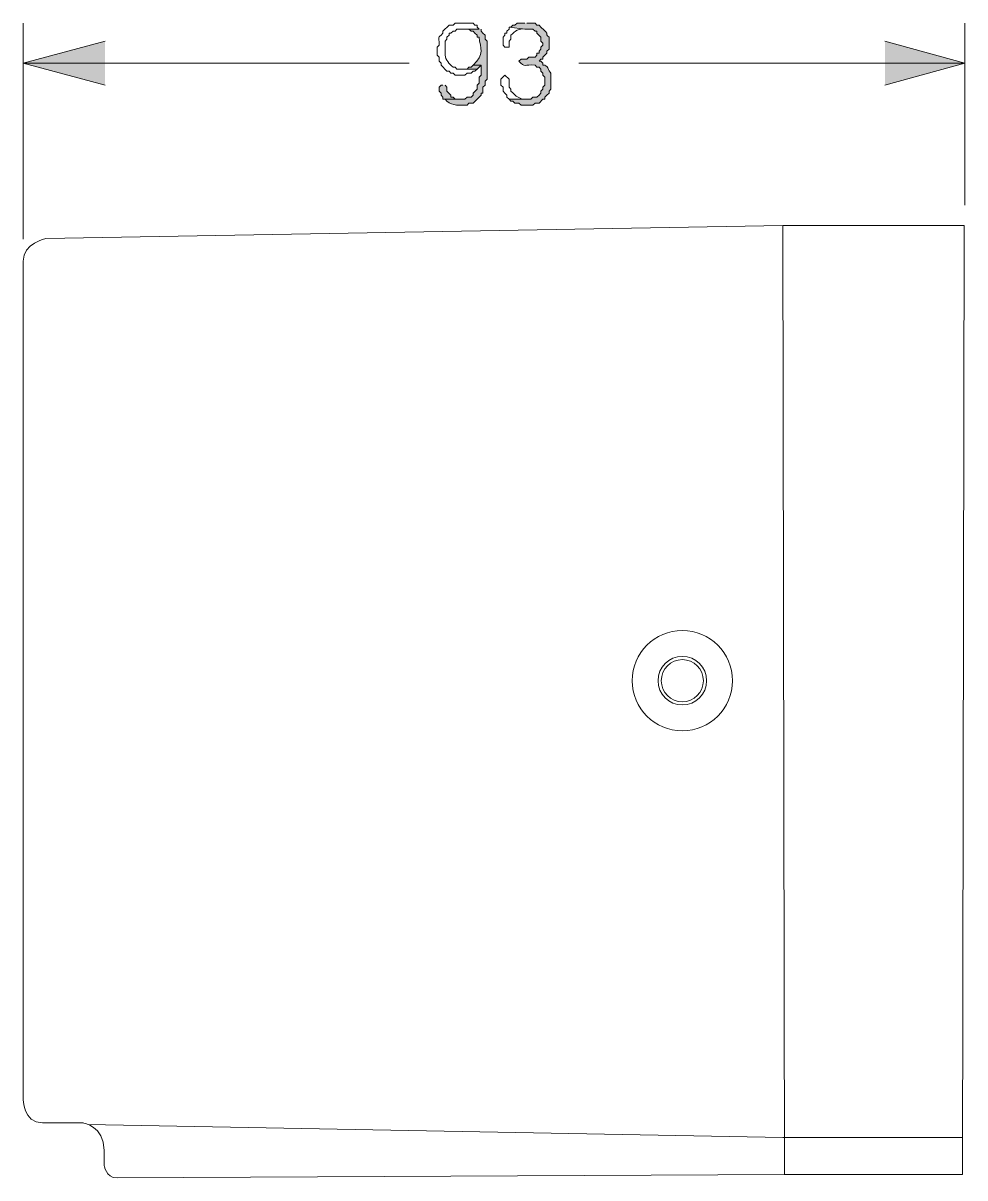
# Model space of a CAD drawing. Header units: millimetres. Extents: x 3440 to 4034, y 651 to 1071.
# Drawn here: x 3782.7 to 3829.2, y 919.5 to 976.5 of the extents above; entities that cross this region are included whole.
import ezdxf

# ---------------------------------------------------------------- set-up
doc = ezdxf.new("R2010")
doc.units = ezdxf.units.MM
doc.header["$LTSCALE"] = 0.1
doc.layers.add('DIM', color=3, linetype='Continuous')
doc.layers.add('Layer 1', color=7, linetype='Continuous')

msp = doc.modelspace()

# ---------------------------------------------------------------- hatches: boundary and pattern name
at = {"layer": 'DIM'}
h = msp.add_hatch(color=256, dxfattribs=at)
edge = h.paths.add_edge_path()
edge.add_spline(control_points=[(3807.5, 976.488), (3807.5, 976.488), (3807.107, 976.488), (3807.107, 976.488), (3807.107, 976.488), (3807.007, 976.388), (3807.007, 976.388), (3807.007, 976.388), (3806.909, 976.388), (3806.909, 976.388), (3806.909, 976.388), (3806.81, 976.29), (3806.81, 976.29), (3806.81, 976.29), (3806.712, 976.29), (3806.712, 976.29), (3806.712, 976.29), (3807.5, 976.192), (3807.5, 976.192), (3807.5, 976.192), (3807.896, 976.192), (3807.896, 976.192), (3807.896, 976.192), (3807.995, 976.092), (3807.995, 976.092), (3807.995, 976.092), (3808.093, 976.092), (3808.093, 976.092), (3808.093, 976.092), (3808.093, 975.995), (3808.093, 975.995), (3808.093, 975.995), (3808.291, 975.796), (3808.291, 975.796), (3808.291, 975.796), (3808.291, 975.599), (3808.291, 975.599), (3808.291, 975.599), (3808.389, 975.499), (3808.389, 975.499), (3808.389, 975.499), (3808.389, 975.401), (3808.389, 975.401), (3808.389, 975.401), (3808.291, 975.303), (3808.291, 975.303), (3808.291, 975.303), (3808.291, 975.204), (3808.291, 975.204), (3808.291, 975.204), (3808.193, 975.106), (3808.193, 975.106), (3808.193, 975.106), (3808.193, 975.006), (3808.193, 975.006), (3808.193, 975.006), (3808.093, 975.006), (3808.093, 975.006), (3808.093, 975.006), (3808.093, 974.908), (3808.093, 974.908), (3808.093, 974.908), (3807.995, 974.809), (3807.995, 974.809), (3807.995, 974.809), (3807.698, 974.809), (3807.698, 974.809), (3807.698, 974.809), (3807.599, 974.711), (3807.599, 974.711), (3807.599, 974.711), (3807.304, 974.711), (3807.304, 974.711), (3807.304, 974.711), (3807.205, 974.613), (3807.205, 974.613), (3807.489, 974.266), (3807.473, 974.455), (3807.995, 974.415), (3807.995, 974.415), (3808.093, 974.316), (3808.093, 974.316), (3808.093, 974.316), (3808.193, 974.316), (3808.193, 974.316), (3808.193, 974.316), (3808.291, 974.218), (3808.291, 974.218), (3808.291, 974.218), (3808.291, 974.118), (3808.291, 974.118), (3808.291, 974.118), (3808.389, 974.02), (3808.389, 974.02), (3808.389, 974.02), (3808.389, 973.92), (3808.389, 973.92), (3808.389, 973.92), (3808.488, 973.822), (3808.488, 973.822), (3808.488, 973.822), (3808.488, 973.427), (3808.488, 973.427), (3808.488, 973.427), (3808.389, 973.329), (3808.389, 973.329), (3808.389, 973.329), (3808.389, 973.23), (3808.389, 973.23), (3808.389, 973.23), (3808.291, 973.132), (3808.291, 973.132), (3808.291, 973.132), (3808.291, 973.031), (3808.291, 973.031), (3808.291, 973.031), (3808.193, 972.934), (3808.193, 972.934), (3808.193, 972.934), (3808.093, 972.836), (3808.093, 972.836), (3808.093, 972.836), (3807.896, 972.836), (3807.896, 972.836), (3807.896, 972.836), (3807.797, 972.737), (3807.797, 972.737), (3807.797, 972.737), (3806.712, 972.737), (3806.712, 972.737), (3806.712, 972.737), (3806.81, 972.639), (3806.81, 972.639), (3806.81, 972.639), (3806.909, 972.639), (3806.909, 972.639), (3806.909, 972.639), (3807.007, 972.539), (3807.007, 972.539), (3807.007, 972.539), (3807.205, 972.539), (3807.205, 972.539), (3807.205, 972.539), (3807.304, 972.441), (3807.304, 972.441), (3807.304, 972.441), (3807.896, 972.441), (3807.896, 972.441), (3807.896, 972.441), (3807.995, 972.539), (3807.995, 972.539), (3807.995, 972.539), (3808.193, 972.539), (3808.193, 972.539), (3808.193, 972.539), (3808.389, 972.737), (3808.389, 972.737), (3808.389, 972.737), (3808.488, 972.737), (3808.488, 972.737), (3808.488, 972.737), (3808.488, 972.836), (3808.488, 972.836), (3808.488, 972.836), (3808.586, 972.934), (3808.586, 972.934), (3808.586, 972.934), (3808.686, 973.031), (3808.686, 973.031), (3808.686, 973.031), (3808.686, 973.132), (3808.686, 973.132), (3808.686, 973.132), (3808.784, 973.23), (3808.784, 973.23), (3808.784, 973.23), (3808.784, 974.02), (3808.784, 974.02), (3808.644, 974.125), (3808.642, 974.454), (3808.389, 974.415), (3808.389, 974.415), (3808.389, 974.513), (3808.389, 974.513), (3808.389, 974.513), (3808.291, 974.613), (3808.291, 974.613), (3808.291, 974.613), (3808.193, 974.613), (3808.193, 974.613), (3808.193, 974.613), (3808.291, 974.711), (3808.291, 974.711), (3808.291, 974.711), (3808.389, 974.711), (3808.389, 974.711), (3808.389, 974.711), (3808.389, 974.809), (3808.389, 974.809), (3808.389, 974.809), (3808.586, 975.006), (3808.586, 975.006), (3808.586, 975.006), (3808.586, 975.106), (3808.586, 975.106), (3808.586, 975.106), (3808.686, 975.204), (3808.686, 975.204), (3808.686, 975.401), (3808.686, 975.599), (3808.686, 975.796), (3808.426, 976.029), (3808.804, 975.831), (3808.291, 976.29), (3808.291, 976.29), (3808.193, 976.388), (3808.193, 976.388), (3808.193, 976.388), (3808.093, 976.388), (3808.093, 976.388), (3808.093, 976.388), (3807.995, 976.488), (3807.995, 976.488), (3807.995, 976.488), (3807.599, 976.488), (3807.599, 976.488)], knot_values=[0, 0, 0, 0, 0.352778, 0.352778, 0.352778, 0.705556, 0.705556, 0.705556, 1.058334, 1.058334, 1.058334, 1.411112, 1.411112, 1.411112, 1.76389, 1.76389, 1.76389, 2.116668, 2.116668, 2.116668, 2.469446, 2.469446, 2.469446, 2.822224, 2.822224, 2.822224, 3.175002, 3.175002, 3.175002, 3.52778, 3.52778, 3.52778, 3.880558, 3.880558, 3.880558, 4.233336, 4.233336, 4.233336, 4.586114, 4.586114, 4.586114, 4.938892, 4.938892, 4.938892, 5.29167, 5.29167, 5.29167, 5.644448, 5.644448, 5.644448, 5.997226, 5.997226, 5.997226, 6.350004, 6.350004, 6.350004, 6.702782, 6.702782, 6.702782, 7.05556, 7.05556, 7.05556, 7.408338, 7.408338, 7.408338, 7.761116, 7.761116, 7.761116, 8.113894, 8.113894, 8.113894, 8.466672, 8.466672, 8.466672, 8.81945, 8.81945, 8.81945, 9.172228, 9.172228, 9.172228, 9.525006, 9.525006, 9.525006, 9.877784, 9.877784, 9.877784, 10.230562, 10.230562, 10.230562, 10.58334, 10.58334, 10.58334, 10.936118, 10.936118, 10.936118, 11.288896, 11.288896, 11.288896, 11.641674, 11.641674, 11.641674, 11.994452, 11.994452, 11.994452, 12.34723, 12.34723, 12.34723, 12.700008, 12.700008, 12.700008, 13.052786, 13.052786, 13.052786, 13.405564, 13.405564, 13.405564, 13.758342, 13.758342, 13.758342, 14.11112, 14.11112, 14.11112, 14.463898, 14.463898, 14.463898, 14.816676, 14.816676, 14.816676, 15.169454, 15.169454, 15.169454, 15.522232, 15.522232, 15.522232, 15.87501, 15.87501, 15.87501, 16.227788, 16.227788, 16.227788, 16.580566, 16.580566, 16.580566, 16.933344, 16.933344, 16.933344, 17.286123, 17.286123, 17.286123, 17.638901, 17.638901, 17.638901, 17.991679, 17.991679, 17.991679, 18.344457, 18.344457, 18.344457, 18.697235, 18.697235, 18.697235, 19.050013, 19.050013, 19.050013, 19.402791, 19.402791, 19.402791, 19.755569, 19.755569, 19.755569, 20.108347, 20.108347, 20.108347, 20.461125, 20.461125, 20.461125, 20.813903, 20.813903, 20.813903, 21.166681, 21.166681, 21.166681, 21.519459, 21.519459, 21.519459, 21.872237, 21.872237, 21.872237, 22.225015, 22.225015, 22.225015, 22.577793, 22.577793, 22.577793, 22.930571, 22.930571, 22.930571, 23.283349, 23.283349, 23.283349, 23.636127, 23.636127, 23.636127, 23.988905, 23.988905, 23.988905, 24.341683, 24.341683, 24.341683, 24.694461, 24.694461, 24.694461, 25.047239, 25.047239, 25.047239, 25.400017, 25.400017, 25.400017, 25.752795, 25.752795, 25.752795, 26.105573, 26.105573, 26.105573, 26.458351, 26.458351, 26.458351, 26.458351], degree=3, periodic=0)
edge.add_line((3807.599, 976.488), (3807.5, 976.488))
h = msp.add_hatch(color=256, dxfattribs=at)
edge = h.paths.add_edge_path()
edge.add_spline(control_points=[(3805.231, 976.192), (3805.231, 976.192), (3804.442, 976.192), (3804.442, 976.192), (3804.442, 976.192), (3804.737, 976.192), (3804.737, 976.192), (3804.737, 976.192), (3804.837, 976.092), (3804.837, 976.092), (3804.837, 976.092), (3804.935, 976.092), (3804.935, 976.092), (3804.935, 976.092), (3805.033, 975.995), (3805.033, 975.995), (3805.033, 975.995), (3805.133, 975.895), (3805.133, 975.895), (3805.133, 975.895), (3805.133, 975.796), (3805.133, 975.796), (3805.133, 975.796), (3805.231, 975.796), (3805.231, 975.796), (3805.303, 975.23), (3805.536, 974.953), (3804.935, 974.415), (3804.935, 974.415), (3805.33, 974.415), (3805.33, 974.415), (3805.33, 974.415), (3805.33, 973.92), (3805.33, 973.92), (3805.33, 973.92), (3805.231, 973.822), (3805.231, 973.822), (3805.231, 973.822), (3805.231, 973.527), (3805.231, 973.527), (3805.231, 973.527), (3805.133, 973.427), (3805.133, 973.427), (3805.133, 973.427), (3805.133, 973.23), (3805.133, 973.23), (3805.133, 973.23), (3804.935, 973.031), (3804.935, 973.031), (3804.935, 973.031), (3804.935, 972.934), (3804.935, 972.934), (3804.935, 972.934), (3804.837, 972.836), (3804.837, 972.836), (3804.837, 972.836), (3804.639, 972.836), (3804.639, 972.836), (3804.639, 972.836), (3804.54, 972.737), (3804.54, 972.737), (3804.54, 972.737), (3803.554, 972.737), (3803.554, 972.737), (3803.793, 972.411), (3804.161, 972.428), (3804.54, 972.441), (3804.54, 972.441), (3804.639, 972.441), (3804.639, 972.441), (3804.639, 972.441), (3804.737, 972.539), (3804.737, 972.539), (3804.737, 972.539), (3804.935, 972.539), (3804.935, 972.539), (3804.935, 972.539), (3805.33, 972.934), (3805.33, 972.934), (3805.33, 972.934), (3805.33, 973.031), (3805.33, 973.031), (3805.33, 973.031), (3805.428, 973.031), (3805.428, 973.031), (3805.428, 973.031), (3805.428, 973.329), (3805.428, 973.329), (3805.428, 973.329), (3805.528, 973.427), (3805.528, 973.427), (3805.528, 973.427), (3805.528, 973.626), (3805.528, 973.626), (3805.528, 973.626), (3805.626, 973.725), (3805.626, 973.725), (3805.626, 973.725), (3805.626, 974.513), (3805.626, 974.513), (3805.626, 974.843), (3805.626, 975.172), (3805.626, 975.499), (3805.626, 975.499), (3805.626, 975.599), (3805.626, 975.599), (3805.626, 975.599), (3805.528, 975.697), (3805.528, 975.697), (3805.528, 975.697), (3805.528, 975.895), (3805.528, 975.895), (3805.528, 975.895), (3805.428, 975.995), (3805.428, 975.995), (3805.428, 975.995), (3805.33, 976.092), (3805.33, 976.092), (3805.33, 976.092), (3805.33, 976.192), (3805.33, 976.192)], knot_values=[0, 0, 0, 0, 0.352778, 0.352778, 0.352778, 0.705556, 0.705556, 0.705556, 1.058334, 1.058334, 1.058334, 1.411112, 1.411112, 1.411112, 1.76389, 1.76389, 1.76389, 2.116668, 2.116668, 2.116668, 2.469446, 2.469446, 2.469446, 2.822224, 2.822224, 2.822224, 3.175002, 3.175002, 3.175002, 3.52778, 3.52778, 3.52778, 3.880558, 3.880558, 3.880558, 4.233336, 4.233336, 4.233336, 4.586114, 4.586114, 4.586114, 4.938892, 4.938892, 4.938892, 5.29167, 5.29167, 5.29167, 5.644448, 5.644448, 5.644448, 5.997226, 5.997226, 5.997226, 6.350004, 6.350004, 6.350004, 6.702782, 6.702782, 6.702782, 7.05556, 7.05556, 7.05556, 7.408338, 7.408338, 7.408338, 7.761116, 7.761116, 7.761116, 8.113894, 8.113894, 8.113894, 8.466672, 8.466672, 8.466672, 8.81945, 8.81945, 8.81945, 9.172228, 9.172228, 9.172228, 9.525006, 9.525006, 9.525006, 9.877784, 9.877784, 9.877784, 10.230562, 10.230562, 10.230562, 10.58334, 10.58334, 10.58334, 10.936118, 10.936118, 10.936118, 11.288896, 11.288896, 11.288896, 11.641674, 11.641674, 11.641674, 11.994452, 11.994452, 11.994452, 12.34723, 12.34723, 12.34723, 12.700008, 12.700008, 12.700008, 13.052786, 13.052786, 13.052786, 13.405564, 13.405564, 13.405564, 13.758342, 13.758342, 13.758342, 14.11112, 14.11112, 14.11112, 14.11112], degree=3, periodic=0)
edge.add_line((3805.33, 976.192), (3805.231, 976.192))
h = msp.add_hatch(color=256, dxfattribs=at)
h.dxf.hatch_style = 2
h.paths.add_polyline_path([(3786.776, 973.427), (3782.73, 974.513), (3786.776, 975.599)])
h.paths.add_polyline_path([(3825.266, 975.599), (3829.213, 974.513), (3825.266, 973.427)])
for points in [[(3804.935, 974.415), (3804.837, 974.316), (3804.737, 974.316), (3804.639, 974.218), (3804.442, 974.218), (3805.133, 974.218), (3805.33, 974.415)], [(3803.454, 973.427), (3803.356, 973.427), (3803.258, 973.329), (3803.258, 973.132), (3803.356, 973.031), (3803.356, 972.934), (3803.454, 972.836), (3803.454, 972.737), (3804.342, 972.737), (3804.047, 972.737), (3803.948, 972.836), (3803.849, 972.836), (3803.849, 972.934), (3803.651, 973.132), (3803.651, 973.329), (3803.554, 973.427)]]:
    msp.add_hatch(color=256, dxfattribs=at).paths.add_polyline_path(points)

# ---------------------------------------------------------------- linework, layer by layer
at = {"layer": 'DIM', "lineweight": 9}
for p, q in [((3782.73, 965.828), (3782.73, 976.488)), ((3829.213, 967.507), (3829.213, 976.488)), ((3782.73, 974.513), (3786.776, 975.599)), ((3825.266, 975.599), (3829.213, 974.513)), ((3782.73, 974.513), (3786.776, 974.513)), ((3786.776, 973.427), (3782.73, 974.513)), ((3786.776, 974.513), (3801.777, 974.513)), ((3825.266, 974.513), (3810.165, 974.513)), ((3829.213, 974.513), (3825.266, 974.513)), ((3829.213, 974.513), (3825.266, 973.427))]:
    msp.add_line(p, q, dxfattribs=at)
at = {"layer": 'DIM', "lineweight": 0}
for p, q in [((3804.639, 974.218), (3804.442, 974.218)), ((3804.442, 974.218), (3805.133, 974.218)), ((3804.737, 974.316), (3804.639, 974.218)), ((3804.837, 974.316), (3804.737, 974.316)), ((3804.935, 974.415), (3804.837, 974.316)), ((3805.133, 974.218), (3805.33, 974.415)), ((3803.356, 973.427), (3803.258, 973.329)), ((3803.258, 973.329), (3803.258, 973.132)), ((3803.258, 973.132), (3803.356, 973.031)), ((3803.454, 973.427), (3803.356, 973.427)), ((3803.651, 973.329), (3803.554, 973.427)), ((3803.651, 973.132), (3803.651, 973.329)), ((3803.849, 972.934), (3803.651, 973.132)), ((3803.356, 973.031), (3803.356, 972.934)), ((3803.356, 972.934), (3803.454, 972.836)), ((3803.454, 972.836), (3803.454, 972.737)), ((3803.454, 972.737), (3804.342, 972.737)), ((3803.849, 972.836), (3803.849, 972.934)), ((3803.948, 972.836), (3803.849, 972.836)), ((3804.047, 972.737), (3803.948, 972.836)), ((3804.342, 972.737), (3804.047, 972.737))]:
    msp.add_line(p, q, dxfattribs=at)
for points in [[(3804.047, 976.488), (3804.047, 976.488), (3803.948, 976.388), (3803.948, 976.388)], [(3804.442, 976.488), (3804.442, 976.488), (3804.047, 976.488), (3804.047, 976.488)], [(3804.935, 976.488), (3804.935, 976.488), (3804.442, 976.488), (3804.442, 976.488)], [(3805.033, 976.388), (3805.033, 976.388), (3804.935, 976.488), (3804.935, 976.488)], [(3807.107, 976.488), (3807.107, 976.488), (3807.007, 976.388), (3807.007, 976.388)], [(3807.5, 976.488), (3807.5, 976.488), (3807.107, 976.488), (3807.107, 976.488)], [(3807.995, 976.488), (3807.995, 976.488), (3807.599, 976.488), (3807.599, 976.488)], [(3808.093, 976.388), (3808.093, 976.388), (3807.995, 976.488), (3807.995, 976.488)], [(3803.454, 975.995), (3803.142, 975.675), (3803.286, 975.92), (3803.258, 975.401)], [(3803.751, 976.388), (3803.751, 976.388), (3803.454, 976.092), (3803.454, 976.092)], [(3803.454, 976.092), (3803.454, 976.092), (3803.454, 975.995), (3803.454, 975.995)], [(3803.651, 975.796), (3803.651, 975.796), (3803.751, 975.895), (3803.751, 975.895)], [(3803.948, 976.388), (3803.948, 976.388), (3803.751, 976.388), (3803.751, 976.388)], [(3803.751, 975.895), (3803.751, 975.895), (3803.751, 975.995), (3803.751, 975.995)], [(3803.751, 975.995), (3803.751, 975.995), (3803.849, 975.995), (3803.849, 975.995)], [(3803.849, 975.995), (3803.849, 975.995), (3803.948, 976.092), (3803.948, 976.092)], [(3803.948, 976.092), (3803.948, 976.092), (3804.047, 976.092), (3804.047, 976.092)], [(3804.047, 976.092), (3804.047, 976.092), (3804.144, 976.192), (3804.144, 976.192)], [(3804.144, 976.192), (3804.144, 976.192), (3805.231, 976.192), (3805.231, 976.192)], [(3805.231, 976.192), (3805.231, 976.192), (3804.442, 976.192), (3804.442, 976.192)], [(3804.442, 976.192), (3804.442, 976.192), (3804.737, 976.192), (3804.737, 976.192)], [(3804.737, 976.192), (3804.737, 976.192), (3804.837, 976.092), (3804.837, 976.092)], [(3804.837, 976.092), (3804.837, 976.092), (3804.935, 976.092), (3804.935, 976.092)], [(3804.935, 976.092), (3804.935, 976.092), (3805.033, 975.995), (3805.033, 975.995)], [(3805.133, 976.388), (3805.133, 976.388), (3805.033, 976.388), (3805.033, 976.388)], [(3805.033, 975.995), (3805.033, 975.995), (3805.133, 975.895), (3805.133, 975.895)], [(3805.133, 976.29), (3805.133, 976.29), (3805.133, 976.388), (3805.133, 976.388)], [(3805.231, 976.192), (3805.231, 976.192), (3805.133, 976.29), (3805.133, 976.29)], [(3805.133, 975.895), (3805.133, 975.895), (3805.133, 975.796), (3805.133, 975.796)], [(3805.33, 976.092), (3805.33, 976.092), (3805.33, 976.192), (3805.33, 976.192)], [(3805.428, 975.995), (3805.428, 975.995), (3805.33, 976.092), (3805.33, 976.092)], [(3805.528, 975.895), (3805.528, 975.895), (3805.428, 975.995), (3805.428, 975.995)], [(3805.528, 975.697), (3805.528, 975.697), (3805.528, 975.895), (3805.528, 975.895)], [(3806.514, 975.895), (3806.514, 975.895), (3806.416, 975.796), (3806.416, 975.796)], [(3806.612, 975.995), (3806.612, 975.995), (3806.514, 975.995), (3806.514, 975.995)], [(3806.514, 975.995), (3806.514, 975.995), (3806.514, 975.895), (3806.514, 975.895)], [(3806.712, 976.192), (3806.712, 976.192), (3806.612, 976.092), (3806.612, 976.092)], [(3806.612, 976.092), (3806.612, 976.092), (3806.612, 975.995), (3806.612, 975.995)], [(3806.81, 976.29), (3806.81, 976.29), (3806.712, 976.29), (3806.712, 976.29)], [(3806.712, 976.29), (3806.712, 976.29), (3807.5, 976.192), (3807.5, 976.192)], [(3806.712, 976.29), (3806.712, 976.29), (3806.712, 976.192), (3806.712, 976.192)], [(3806.909, 976.388), (3806.909, 976.388), (3806.81, 976.29), (3806.81, 976.29)], [(3806.81, 975.895), (3806.983, 976.091), (3807.224, 976.237), (3807.5, 976.192)], [(3806.81, 975.697), (3806.81, 975.697), (3806.81, 975.895), (3806.81, 975.895)], [(3807.007, 976.388), (3807.007, 976.388), (3806.909, 976.388), (3806.909, 976.388)], [(3807.5, 976.192), (3807.5, 976.192), (3807.896, 976.192), (3807.896, 976.192)], [(3807.896, 976.192), (3807.896, 976.192), (3807.995, 976.092), (3807.995, 976.092)], [(3807.995, 976.092), (3807.995, 976.092), (3808.093, 976.092), (3808.093, 976.092)], [(3808.193, 976.388), (3808.193, 976.388), (3808.093, 976.388), (3808.093, 976.388)], [(3808.093, 976.092), (3808.093, 976.092), (3808.093, 975.995), (3808.093, 975.995)], [(3808.093, 975.995), (3808.093, 975.995), (3808.291, 975.796), (3808.291, 975.796)], [(3808.291, 976.29), (3808.291, 976.29), (3808.193, 976.388), (3808.193, 976.388)], [(3808.686, 975.796), (3808.426, 976.029), (3808.804, 975.831), (3808.291, 976.29)], [(3803.258, 975.401), (3803.258, 975.401), (3803.159, 975.303), (3803.159, 975.303)], [(3803.554, 975.599), (3803.554, 975.599), (3803.651, 975.697), (3803.651, 975.697)], [(3803.554, 975.401), (3803.554, 975.401), (3803.554, 975.599), (3803.554, 975.599)], [(3803.554, 974.908), (3803.554, 975.073), (3803.554, 975.238), (3803.554, 975.401)], [(3803.651, 975.697), (3803.651, 975.697), (3803.651, 975.796), (3803.651, 975.796)], [(3805.231, 975.796), (3805.303, 975.23), (3805.536, 974.953), (3804.935, 974.415)], [(3805.133, 975.796), (3805.133, 975.796), (3805.231, 975.796), (3805.231, 975.796)], [(3805.626, 975.599), (3805.626, 975.599), (3805.528, 975.697), (3805.528, 975.697)], [(3805.626, 975.499), (3805.626, 975.499), (3805.626, 975.599), (3805.626, 975.599)], [(3805.626, 974.513), (3805.626, 974.843), (3805.626, 975.172), (3805.626, 975.499)], [(3806.416, 975.796), (3806.416, 975.796), (3806.416, 975.401), (3806.416, 975.401)], [(3806.416, 975.401), (3806.416, 975.401), (3806.514, 975.303), (3806.514, 975.303)], [(3806.712, 975.599), (3806.712, 975.599), (3806.81, 975.697), (3806.81, 975.697)], [(3806.712, 975.303), (3806.712, 975.303), (3806.712, 975.599), (3806.712, 975.599)], [(3808.291, 975.796), (3808.291, 975.796), (3808.291, 975.599), (3808.291, 975.599)], [(3808.291, 975.599), (3808.291, 975.599), (3808.389, 975.499), (3808.389, 975.499)], [(3808.389, 975.401), (3808.389, 975.401), (3808.291, 975.303), (3808.291, 975.303)], [(3808.389, 975.499), (3808.389, 975.499), (3808.389, 975.401), (3808.389, 975.401)], [(3808.686, 975.204), (3808.686, 975.401), (3808.686, 975.599), (3808.686, 975.796)], [(3803.159, 975.303), (3803.159, 975.303), (3803.159, 974.908), (3803.159, 974.908)], [(3803.159, 974.908), (3803.159, 974.908), (3803.258, 974.809), (3803.258, 974.809)], [(3803.258, 974.809), (3803.258, 974.809), (3803.258, 974.613), (3803.258, 974.613)], [(3803.948, 974.316), (3803.764, 974.486), (3803.581, 974.674), (3803.554, 974.908)], [(3806.514, 975.303), (3806.514, 975.303), (3806.712, 975.303), (3806.712, 975.303)], [(3807.698, 974.809), (3807.698, 974.809), (3807.599, 974.711), (3807.599, 974.711)], [(3807.995, 974.809), (3807.995, 974.809), (3807.698, 974.809), (3807.698, 974.809)], [(3808.093, 974.908), (3808.093, 974.908), (3807.995, 974.809), (3807.995, 974.809)], [(3808.193, 975.006), (3808.193, 975.006), (3808.093, 975.006), (3808.093, 975.006)], [(3808.093, 975.006), (3808.093, 975.006), (3808.093, 974.908), (3808.093, 974.908)], [(3808.291, 975.204), (3808.291, 975.204), (3808.193, 975.106), (3808.193, 975.106)], [(3808.193, 975.106), (3808.193, 975.106), (3808.193, 975.006), (3808.193, 975.006)], [(3808.291, 975.303), (3808.291, 975.303), (3808.291, 975.204), (3808.291, 975.204)], [(3808.389, 974.809), (3808.389, 974.809), (3808.586, 975.006), (3808.586, 975.006)], [(3808.389, 974.711), (3808.389, 974.711), (3808.389, 974.809), (3808.389, 974.809)], [(3808.586, 975.106), (3808.586, 975.106), (3808.686, 975.204), (3808.686, 975.204)], [(3808.586, 975.006), (3808.586, 975.006), (3808.586, 975.106), (3808.586, 975.106)], [(3803.258, 974.613), (3803.258, 974.613), (3803.356, 974.513), (3803.356, 974.513)], [(3803.356, 974.513), (3803.356, 974.513), (3803.356, 974.415), (3803.356, 974.415)], [(3803.356, 974.415), (3803.356, 974.415), (3803.651, 974.118), (3803.651, 974.118)], [(3804.047, 974.316), (3804.047, 974.316), (3803.948, 974.316), (3803.948, 974.316)], [(3804.144, 974.218), (3804.144, 974.218), (3804.047, 974.316), (3804.047, 974.316)], [(3805.133, 974.218), (3805.133, 974.218), (3804.144, 974.218), (3804.144, 974.218)], [(3804.935, 974.415), (3804.935, 974.415), (3805.33, 974.415), (3805.33, 974.415)], [(3805.033, 974.118), (3805.033, 974.118), (3805.133, 974.218), (3805.133, 974.218)], [(3805.33, 974.415), (3805.33, 974.415), (3805.33, 973.92), (3805.33, 973.92)], [(3805.626, 973.725), (3805.626, 973.725), (3805.626, 974.513), (3805.626, 974.513)], [(3807.304, 974.711), (3807.304, 974.711), (3807.205, 974.613), (3807.205, 974.613)], [(3807.205, 974.613), (3807.489, 974.266), (3807.473, 974.455), (3807.995, 974.415)], [(3807.599, 974.711), (3807.599, 974.711), (3807.304, 974.711), (3807.304, 974.711)], [(3807.995, 974.415), (3807.995, 974.415), (3808.093, 974.316), (3808.093, 974.316)], [(3808.093, 974.316), (3808.093, 974.316), (3808.193, 974.316), (3808.193, 974.316)], [(3808.193, 974.613), (3808.193, 974.613), (3808.291, 974.711), (3808.291, 974.711)], [(3808.291, 974.613), (3808.291, 974.613), (3808.193, 974.613), (3808.193, 974.613)], [(3808.193, 974.316), (3808.193, 974.316), (3808.291, 974.218), (3808.291, 974.218)], [(3808.291, 974.711), (3808.291, 974.711), (3808.389, 974.711), (3808.389, 974.711)], [(3808.389, 974.513), (3808.389, 974.513), (3808.291, 974.613), (3808.291, 974.613)], [(3808.291, 974.218), (3808.291, 974.218), (3808.291, 974.118), (3808.291, 974.118)], [(3808.389, 974.415), (3808.389, 974.415), (3808.389, 974.513), (3808.389, 974.513)], [(3808.784, 974.02), (3808.644, 974.125), (3808.642, 974.454), (3808.389, 974.415)], [(3803.651, 974.118), (3803.651, 974.118), (3803.751, 974.118), (3803.751, 974.118)], [(3803.751, 974.118), (3803.751, 974.118), (3803.849, 974.02), (3803.849, 974.02)], [(3803.849, 974.02), (3803.849, 974.02), (3803.948, 974.02), (3803.948, 974.02)], [(3803.948, 974.02), (3803.948, 974.02), (3804.047, 973.92), (3804.047, 973.92)], [(3804.047, 973.92), (3804.211, 973.92), (3804.376, 973.92), (3804.54, 973.92)], [(3804.54, 973.92), (3804.54, 973.92), (3804.639, 974.02), (3804.639, 974.02)], [(3804.639, 974.02), (3804.639, 974.02), (3804.837, 974.02), (3804.837, 974.02)], [(3804.837, 974.02), (3804.837, 974.02), (3804.935, 974.118), (3804.935, 974.118)], [(3804.935, 974.118), (3804.935, 974.118), (3805.033, 974.118), (3805.033, 974.118)], [(3805.33, 973.92), (3805.33, 973.92), (3805.231, 973.822), (3805.231, 973.822)], [(3805.231, 973.822), (3805.231, 973.822), (3805.231, 973.527), (3805.231, 973.527)], [(3805.528, 973.626), (3805.528, 973.626), (3805.626, 973.725), (3805.626, 973.725)], [(3805.528, 973.427), (3805.528, 973.427), (3805.528, 973.626), (3805.528, 973.626)], [(3806.514, 973.92), (3806.514, 973.92), (3806.316, 973.725), (3806.316, 973.725)], [(3806.316, 973.725), (3806.316, 973.725), (3806.316, 973.427), (3806.316, 973.427)], [(3806.712, 973.725), (3806.712, 973.725), (3806.514, 973.92), (3806.514, 973.92)], [(3806.712, 973.329), (3806.712, 973.329), (3806.712, 973.725), (3806.712, 973.725)], [(3808.291, 974.118), (3808.291, 974.118), (3808.389, 974.02), (3808.389, 974.02)], [(3808.389, 974.02), (3808.389, 974.02), (3808.389, 973.92), (3808.389, 973.92)], [(3808.389, 973.92), (3808.389, 973.92), (3808.488, 973.822), (3808.488, 973.822)], [(3808.488, 973.822), (3808.488, 973.822), (3808.488, 973.427), (3808.488, 973.427)], [(3808.784, 973.23), (3808.784, 973.23), (3808.784, 974.02), (3808.784, 974.02)], [(3805.133, 973.23), (3805.133, 973.23), (3804.935, 973.031), (3804.935, 973.031)], [(3805.231, 973.527), (3805.231, 973.527), (3805.133, 973.427), (3805.133, 973.427)], [(3805.133, 973.427), (3805.133, 973.427), (3805.133, 973.23), (3805.133, 973.23)], [(3805.428, 973.329), (3805.428, 973.329), (3805.528, 973.427), (3805.528, 973.427)], [(3805.428, 973.031), (3805.428, 973.031), (3805.428, 973.329), (3805.428, 973.329)], [(3806.316, 973.427), (3806.316, 973.427), (3806.416, 973.329), (3806.416, 973.329)], [(3806.416, 973.329), (3806.416, 973.329), (3806.416, 973.132), (3806.416, 973.132)], [(3806.416, 973.132), (3806.416, 973.132), (3806.514, 973.031), (3806.514, 973.031)], [(3806.81, 973.23), (3806.81, 973.23), (3806.712, 973.329), (3806.712, 973.329)], [(3806.81, 973.132), (3806.81, 973.132), (3806.81, 973.23), (3806.81, 973.23)], [(3807.599, 972.737), (3807.258, 972.68), (3807.03, 972.894), (3806.81, 973.132)], [(3808.389, 973.23), (3808.389, 973.23), (3808.291, 973.132), (3808.291, 973.132)], [(3808.291, 973.132), (3808.291, 973.132), (3808.291, 973.031), (3808.291, 973.031)], [(3808.488, 973.427), (3808.488, 973.427), (3808.389, 973.329), (3808.389, 973.329)], [(3808.389, 973.329), (3808.389, 973.329), (3808.389, 973.23), (3808.389, 973.23)], [(3808.686, 973.132), (3808.686, 973.132), (3808.784, 973.23), (3808.784, 973.23)], [(3808.686, 973.031), (3808.686, 973.031), (3808.686, 973.132), (3808.686, 973.132)], [(3804.54, 972.737), (3804.54, 972.737), (3803.554, 972.737), (3803.554, 972.737)], [(3803.554, 972.737), (3803.793, 972.411), (3804.161, 972.428), (3804.54, 972.441)], [(3804.639, 972.836), (3804.639, 972.836), (3804.54, 972.737), (3804.54, 972.737)], [(3804.837, 972.836), (3804.837, 972.836), (3804.639, 972.836), (3804.639, 972.836)], [(3804.639, 972.441), (3804.639, 972.441), (3804.737, 972.539), (3804.737, 972.539)], [(3804.737, 972.539), (3804.737, 972.539), (3804.935, 972.539), (3804.935, 972.539)], [(3804.935, 972.934), (3804.935, 972.934), (3804.837, 972.836), (3804.837, 972.836)], [(3804.935, 973.031), (3804.935, 973.031), (3804.935, 972.934), (3804.935, 972.934)], [(3804.935, 972.539), (3804.935, 972.539), (3805.33, 972.934), (3805.33, 972.934)], [(3805.33, 972.934), (3805.33, 972.934), (3805.33, 973.031), (3805.33, 973.031)], [(3805.33, 973.031), (3805.33, 973.031), (3805.428, 973.031), (3805.428, 973.031)], [(3806.514, 973.031), (3806.514, 973.031), (3806.612, 972.934), (3806.612, 972.934)], [(3806.612, 972.934), (3806.612, 972.934), (3806.612, 972.836), (3806.612, 972.836)], [(3806.612, 972.836), (3806.612, 972.836), (3806.712, 972.737), (3806.712, 972.737)], [(3807.797, 972.737), (3807.797, 972.737), (3806.712, 972.737), (3806.712, 972.737)], [(3806.712, 972.737), (3806.712, 972.737), (3806.81, 972.639), (3806.81, 972.639)], [(3806.712, 972.737), (3806.712, 972.737), (3807.599, 972.737), (3807.599, 972.737)], [(3806.81, 972.639), (3806.81, 972.639), (3806.909, 972.639), (3806.909, 972.639)], [(3806.909, 972.639), (3806.909, 972.639), (3807.007, 972.539), (3807.007, 972.539)], [(3807.007, 972.539), (3807.007, 972.539), (3807.205, 972.539), (3807.205, 972.539)], [(3807.205, 972.539), (3807.205, 972.539), (3807.304, 972.441), (3807.304, 972.441)], [(3807.896, 972.836), (3807.896, 972.836), (3807.797, 972.737), (3807.797, 972.737)], [(3808.093, 972.836), (3808.093, 972.836), (3807.896, 972.836), (3807.896, 972.836)], [(3807.896, 972.441), (3807.896, 972.441), (3807.995, 972.539), (3807.995, 972.539)], [(3807.995, 972.539), (3807.995, 972.539), (3808.193, 972.539), (3808.193, 972.539)], [(3808.193, 972.934), (3808.193, 972.934), (3808.093, 972.836), (3808.093, 972.836)], [(3808.291, 973.031), (3808.291, 973.031), (3808.193, 972.934), (3808.193, 972.934)], [(3808.193, 972.539), (3808.193, 972.539), (3808.389, 972.737), (3808.389, 972.737)], [(3808.389, 972.737), (3808.389, 972.737), (3808.488, 972.737), (3808.488, 972.737)], [(3808.488, 972.836), (3808.488, 972.836), (3808.586, 972.934), (3808.586, 972.934)], [(3808.488, 972.737), (3808.488, 972.737), (3808.488, 972.836), (3808.488, 972.836)], [(3808.586, 972.934), (3808.586, 972.934), (3808.686, 973.031), (3808.686, 973.031)], [(3804.54, 972.441), (3804.54, 972.441), (3804.639, 972.441), (3804.639, 972.441)], [(3807.304, 972.441), (3807.304, 972.441), (3807.896, 972.441), (3807.896, 972.441)]]:
    msp.add_open_spline(points, degree=3, dxfattribs=at)
at = {"layer": 'Layer 1', "lineweight": 9}
for p, q in [((3820.225, 966.492), (3820.305, 919.645)), ((3785.929, 922.123), (3820.225, 921.483)), ((3820.225, 921.483), (3829.099, 921.483))]:
    msp.add_line(p, q, dxfattribs=at)
at = {"layer": 'Layer 1', "lineweight": 18}
for points in [[(3820.225, 966.492), (3820.225, 966.492), (3783.85, 965.852), (3783.85, 965.852)], [(3829.179, 966.492), (3829.179, 966.492), (3820.225, 966.492), (3820.225, 966.492)], [(3829.099, 919.645), (3829.099, 919.645), (3829.179, 966.492), (3829.179, 966.492)], [(3783.85, 965.852), (3783.85, 965.852), (3782.731, 965.612), (3782.731, 964.733)], [(3782.731, 964.733), (3782.731, 964.733), (3782.731, 923.402), (3782.731, 923.402)], [(3782.731, 923.402), (3782.731, 923.402), (3782.731, 922.203), (3783.691, 922.203)], [(3783.691, 922.203), (3783.691, 922.203), (3785.689, 922.203), (3785.689, 922.203)], [(3785.689, 922.203), (3785.689, 922.203), (3786.729, 922.043), (3786.729, 920.844)], [(3786.729, 920.844), (3786.729, 920.844), (3786.729, 920.125), (3786.729, 920.125)], [(3786.729, 920.125), (3786.729, 920.125), (3786.808, 919.485), (3787.368, 919.485)], [(3787.368, 919.485), (3787.368, 919.485), (3820.305, 919.645), (3820.305, 919.645)], [(3820.305, 919.645), (3820.305, 919.645), (3829.099, 919.645), (3829.099, 919.645)]]:
    msp.add_open_spline(points, degree=3, dxfattribs=at)
at = {"layer": 'Layer 1', "lineweight": 9}
for points in [[(3817.746, 944.028), (3817.746, 942.659), (3816.637, 941.55), (3815.268, 941.55), (3813.9, 941.55), (3812.791, 942.659), (3812.791, 944.028), (3812.791, 945.396), (3813.9, 946.505), (3815.268, 946.505), (3816.637, 946.505), (3817.746, 945.396), (3817.746, 944.028)], [(3816.467, 944.028), (3816.467, 943.365), (3815.93, 942.829), (3815.268, 942.829), (3814.606, 942.829), (3814.069, 943.365), (3814.069, 944.028), (3814.069, 944.69), (3814.606, 945.226), (3815.268, 945.226), (3815.93, 945.226), (3816.467, 944.69), (3816.467, 944.028)], [(3816.307, 944.028), (3816.307, 943.454), (3815.842, 942.988), (3815.268, 942.988), (3814.695, 942.988), (3814.229, 943.454), (3814.229, 944.028), (3814.229, 944.601), (3814.695, 945.067), (3815.268, 945.067), (3815.842, 945.067), (3816.307, 944.601), (3816.307, 944.028)]]:
    msp.add_open_spline(points, degree=3, knots=[0, 0, 0, 0, 1, 1, 1, 2, 2, 2, 3, 3, 3, 4, 4, 4, 4], dxfattribs=at)

doc.saveas('drawing.dxf')
